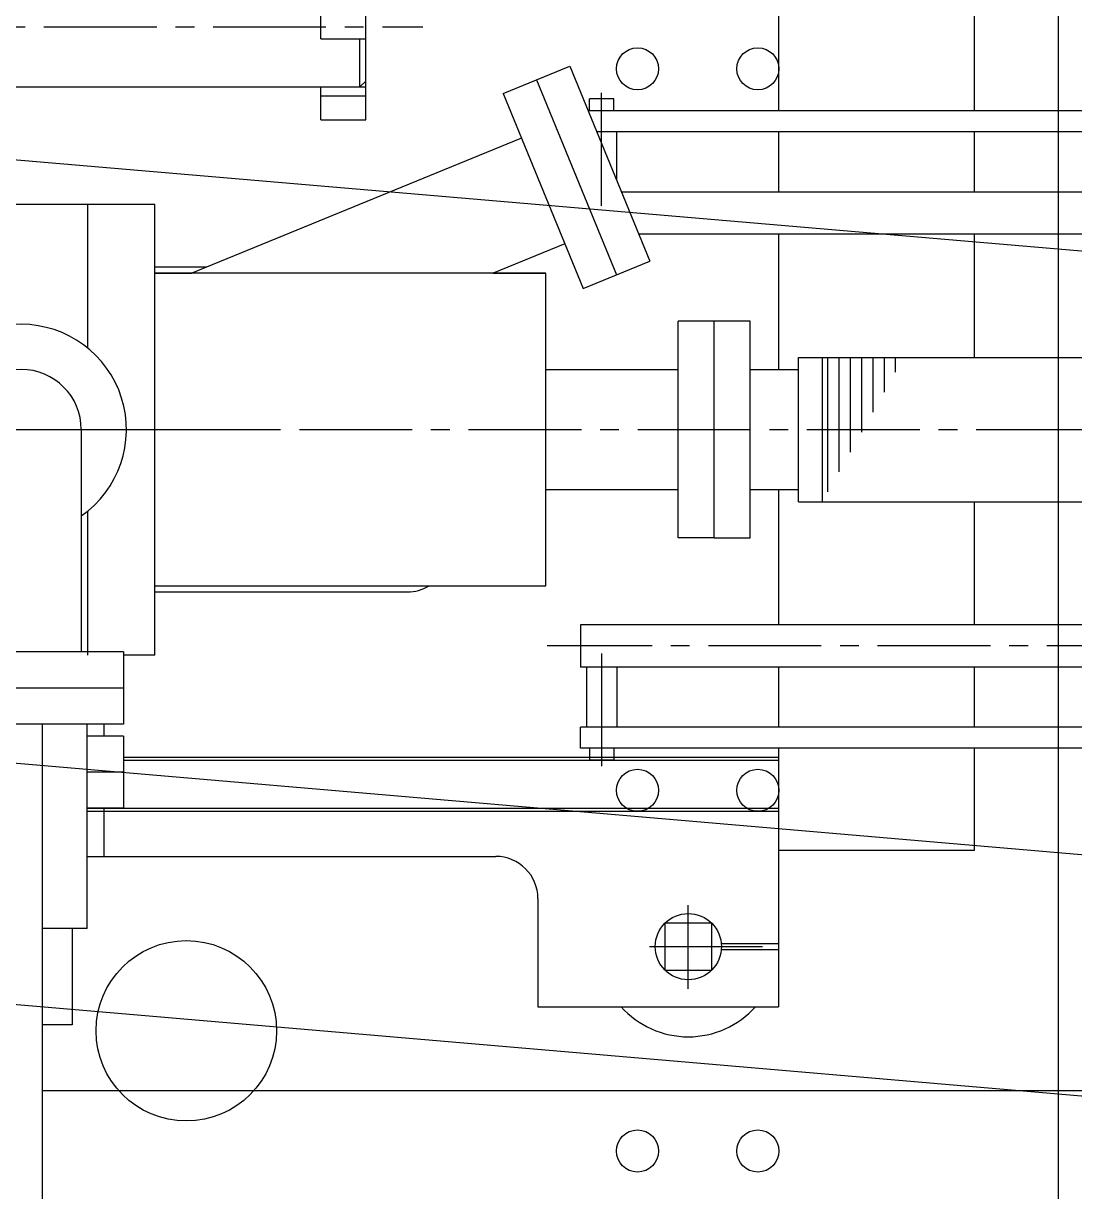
# Model space of a CAD drawing. Extents: x -50 to 48714, y -13211 to 6743.
# Drawn here: x 30908.4 to 31257.9, y -724.5 to -335.9 of the extents above; entities that cross this region are included whole.
import ezdxf

# ---------------------------------------------------------------- set-up
doc = ezdxf.new("R2010")
doc.units = 0
doc.header["$LTSCALE"] = 50
doc.linetypes.add('UE46_01$0$MITTE2', pattern=[1.125, 0.75, -0.125, 0.125, -0.125])
doc.layers.get('0').update_dxf_attribs({"linetype": 'CONTINUOUS'})
for name, color, linetype in [('UE46_01$0$BETON', 9, 'CONTINUOUS'), ('UE46_01$0$MITTE2', 5, 'UE46_01$0$MITTE2'), ('UE46_01$0$MITTEKLEIN', 5, 'UE46_01$0$MITTE2')]:
    doc.layers.add(name, color=color, linetype=linetype)

# ---------------------------------------------------------------- blocks, each defined once
blk = doc.blocks.new('UE46_01$0$ASP_1_O')
for p, q in [((271.8, 196), (271.8, 106)), ((119.6, 130), (119.6, 185)), ((134.6, 103), (134.6, 185)), ((336.8, 147), (336.8, 106)), ((119.6, 130), (134.6, 130)), ((132.6, 114), (132.6, 130)), ((180.27, 111.73), (202.47, 120.83)), ((202.47, 120.83), (229.03, 56.06)), ((-34, 114), (134.6, 114)), ((119.6, 103), (119.6, 114)), ((132.6, 114), (134.6, 115.85)), ((191.37, 116.28), (217.92, 51.51)), ((119.6, 111), (134.6, 111)), ((180.27, 111.73), (206.82, 46.96)), ((217, 110), (209, 110)), ((209, 106), (209, 110)), ((217, 106), (217, 110)), ((738, 106), (208.55, 106)), ((119.6, 103), (134.6, 103)), ((738, 99), (211.42, 99)), ((218, 82.96), (218, 99)), ((271.8, 99), (271.8, 79)), ((336.8, 99), (336.8, 79)), ((186.34, 96.92), (76.76, 52)), ((738, 79), (219.62, 79)), ((-34, 75), (64.4, 75)), ((42.2, 27.06), (42.2, 75)), ((64.4, -75), (64.4, 75)), ((64.4, -75), (64.4, 75)), ((64.4, 27.06), (64.4, 75)), ((423.4, 65), (225.36, 65)), ((271.8, 65), (271.8, 20)), ((336.8, 65), (336.8, 24)), ((200.75, 61.76), (176.94, 52)), ((206.82, 46.96), (229.03, 56.06)), ((81.63, 54), (64.4, 54)), ((81.63, 54), (64.4, 54)), ((176.94, 52), (64.4, 52)), ((64.4, 52), (76.76, 52)), ((176.94, 52), (194.4, 52)), ((194.4, 52), (176.94, 52)), ((194.4, -52), (194.4, 52)), ((238.4, -36), (238.4, 36)), ((250.4, 36), (238.4, 36)), ((250.4, -36), (250.4, 36)), ((262.4, 36), (250.4, 36)), ((262.4, -36), (262.4, 36)), ((278.4, -24), (278.4, 24)), ((278.4, 24), (423.4, 24)), ((286.4, -24), (286.4, 24)), ((194.4, 20), (238.4, 20)), ((262.4, 20), (278.4, 20)), ((40, 0), (40, -74)), ((194.4, -20), (238.4, -20)), ((262.4, -20), (278.4, -20)), ((271.8, -20), (271.8, -65)), ((42.2, -75), (42.2, -27.06)), ((42.2, -74), (42.2, -27.06)), ((278.4, -24), (423.4, -24)), ((336.8, -24), (336.8, -65)), ((250.4, -36), (238.4, -36)), ((250.4, -36), (262.4, -36)), ((64.4, -52), (194.4, -52)), ((64.4, -54), (148.4, -54)), ((405.4, -65), (206, -65)), ((206, -65), (206, -79)), ((54, -74), (-14, -74)), ((54, -74), (54, -98)), ((64.4, -75), (54, -75)), ((64.4, -75), (62.2, -75)), ((738, -79), (206, -79)), ((208, -79), (208, -99)), ((218, -79), (218, -99)), ((271.8, -79), (271.8, -99)), ((336.8, -79), (336.8, -99)), ((54, -86), (-14, -86)), ((54, -98), (-14, -98)), ((27, -98), (27, -284)), ((42, -166), (42, -98)), ((47.6, -102), (47.6, -98)), ((738, -99), (206, -99)), ((206, -106), (206, -99)), ((54, -102), (42, -102)), ((54, -102), (54, -126)), ((738, -106), (206, -106)), ((209, -106), (209, -110)), ((217, -106), (217, -110)), ((271.8, -106), (271.8, -192)), ((336.8, -106), (336.8, -140)), ((54, -109), (271.8, -109)), ((54, -110), (271.8, -110)), ((217, -110), (209, -110)), ((54, -114), (42, -114)), ((42, -126), (271.8, -126)), ((54, -126), (42, -126)), ((42, -127), (271.8, -127)), ((47.6, -142), (47.6, -126)), ((42, -142), (177.8, -142)), ((336.8, -140), (271.8, -140)), ((191.8, -156), (191.8, -192)), ((42, -166), (27, -166)), ((37, -166), (37, -198)), ((252.75, -171), (271.8, -171)), ((252.75, -173), (271.8, -173)), ((191.8, -192), (271.8, -192)), ((37, -198), (27, -198)), ((411.8, -220), (27, -220))]:
    blk.add_line(p, q)
at = {"color": 0}
for p, q in [((288.24, 0), (288.24, 24)), ((291.99, 0), (291.99, 24)), ((295.74, 0), (295.74, 24)), ((299.49, 0), (299.49, 24)), ((303.24, 5.78), (303.24, 24)), ((306.99, 12.41), (306.99, 24)), ((310.74, 19.04), (310.74, 24)), ((288.24, -20.75), (288.24, 0)), ((291.99, -14.11), (291.99, 0)), ((295.74, -7.48), (295.74, 0)), ((299.49, -0.85), (299.49, 0))]:
    blk.add_line(p, q, dxfattribs=at)
blk.add_lwpolyline([(234.02, -164.22), (234.02, -179.78), (249.58, -179.78), (249.58, -164.22)], close=True)
blk.add_circle((241.8, -172), 11)
for centre, radius, start, end in [((20, 0), 35, 304.8499, 235.1501), ((20, 0), 20, 360, 180), ((148.4, -40), 14, 270, 301.0027), ((177.8, -156), 14, 0, 90), ((241.8, -172), 30, 221.8103, 318.1897)]:
    blk.add_arc(centre, radius, start, end)
at = {"layer": 'UE46_01$0$MITTEKLEIN'}
for p, q in [((-366.16, 134), (153.53, 134)), ((213, 74.45), (213, 115.42)), ((-534.4, 0), (105.24, 0)), ((736, -72), (194.83, -72)), ((213, -74.45), (213, -115.42)), ((241.8, -186.03), (241.8, -158.2)), ((228.94, -172), (268.72, -172))]:
    blk.add_line(p, q, dxfattribs=at)
blk = doc.blocks.new('UE46_01$0$BLK_AS_O')
at = {"layer": 'UE46_01$0$BETON'}
blk.add_line((362.8, -340), (362.8, 340), dxfattribs=at)
for centre, radius in [((222.8, 120), 7), ((262.8, 120), 7), ((222.8, -120), 7), ((262.8, -120), 7), ((72.8, -200), 30), ((222.8, -240), 7), ((262.8, -240), 7)]:
    blk.add_circle(centre, radius, dxfattribs=at)
blk = doc.blocks.new('UE46_01')
for p, q in [((24201.68, 479.1), (24092.35, 265.45)), ((24201.68, 479.1), (25135.05, 1.49)), ((24110.57, 301.06), (25080.01, -195.01)), ((23983.02, 51.79), (24092.35, 265.45)), ((24074.13, 229.84), (25058, -273.61)), ((23983.02, 51.79), (25002.96, -470.11)), ((25135.05, 1.49), (27275.66, -155.53)), ((27275.66, -155.53), (28977.13, -215.92)), ((25080.01, -195.01), (27264.79, -355.27)), ((28977.13, -215.92), (32478.79, -516.06)), ((25058, -273.61), (27260.44, -435.16)), ((27264.79, -355.27), (28965.04, -415.62)), ((28965.04, -415.62), (32465.31, -715.64)), ((27260.44, -435.16), (28960.2, -495.49)), ((25002.96, -470.11), (27249.58, -634.9)), ((28960.2, -495.49), (32459.92, -795.47)), ((32478.79, -516.06), (33675.31, -575.11)), ((33675.31, -575.11), (33663.48, -814.82)), ((27249.58, -634.9), (28948.1, -695.19)), ((28948.1, -695.19), (32446.45, -995.05)), ((32465.31, -715.64), (33665.45, -774.87)), ((32459.92, -795.47), (33661.51, -854.77)), ((33651.65, -1054.53), (33663.48, -814.82)), ((32446.45, -995.05), (33651.65, -1054.53))]:
    blk.add_line(p, q)
at = {"layer": 'UE46_01$0$MITTE2'}
blk.add_line((30887.67, -471.02), (36887.67, -471.02), dxfattribs=at)
at = {"rotation": 2.295252255494837e-11}
for name, p in [('UE46_01$0$BLK_AS_O', (30889.79, -471.02)), ('UE46_01$0$ASP_1_O', (30887.67, -471.02))]:
    blk.add_blockref(name, p, dxfattribs=at)

msp = doc.modelspace()

# ---------------------------------------------------------------- block references
msp.add_blockref('UE46_01', (0, 0))

doc.saveas('drawing.dxf')
